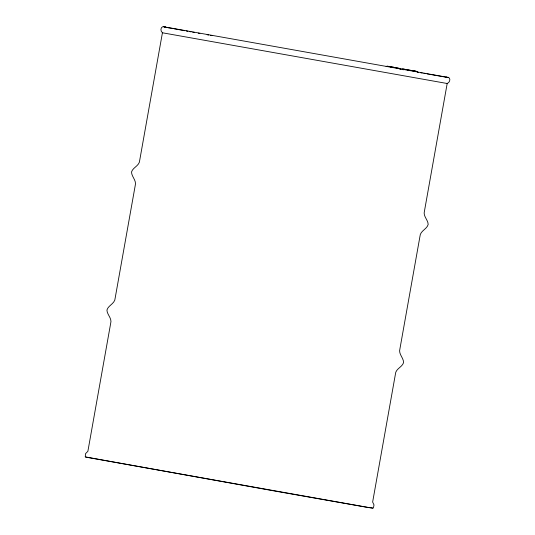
<?xml version="1.0" encoding="UTF-8"?>
<svg xmlns="http://www.w3.org/2000/svg" width="535" height="535" viewBox="0 0 535 535"><rect width="100%" height="100%" fill="white"/><g stroke="black" fill="none" stroke-linecap="round" stroke-linejoin="round"><path stroke-width="0.8" d="M165.823 27.573C161.944 24.329 159.022 29.826 162.426 32.782L139.735 160.172C139.615 165.823 132.961 167.234 131.536 171.942C131.463 176.824 136.953 180.556 135.154 185.886L115.199 297.908C115.092 303.666 108.284 305.184 106.94 310.039C106.98 314.807 112.377 318.392 110.618 323.628L87.88 451.299L85.546 453.653L85.259 456.883L272.81 490.695L367.973 507.468L373.403 508.009L374.005 504.94L372.641 502.024L395.378 374.353C395.499 368.715 402.139 367.318 403.577 362.63C403.664 357.734 398.16 353.976 399.959 348.639L419.915 236.61C420.029 230.873 426.816 229.368 428.174 224.526C428.14 219.751 422.737 216.14 424.496 210.897L447.186 83.507C450.737 82.176 450.998 76.271 446.351 77.301M386.096 66.587L387.534 66.24M416.484 71.476L417.501 71.576M164.907 27.038L169.1 27.726M386.899 66.139L389.199 66.527M388.39 66.587L387.915 66.313L390.316 66.721M418.316 72.439L417.447 72.272M445.969 77.147L447.28 77.348M163.69 26.857L165.683 27.151M162.426 32.782L447.186 83.507M85.707 457.117L372.714 508.243M174.577 28.676L443.12 76.545M442.552 76.572L446.07 77.16M169 27.713L174.677 28.689M392.851 67.169L400.621 68.6M442.652 76.585L429.431 74.291M420.637 72.747L422.235 73.028M423.834 73.308L425.432 73.589M427.03 73.87L428.629 74.151M389.567 66.594L393.406 67.27M398.388 68.199L387.915 66.313M401.832 68.761L414.505 71.035M402.895 69.002L417.674 71.616M399.759 69.102L401.023 69.323M402.287 69.55L403.557 69.777M413.789 70.901L415.842 71.275M192.647 32.14L194.252 32.428M198.271 33.157L199.876 33.444M207.119 34.748L208.73 35.036M210.342 35.33L211.947 35.618M415.053 71.128L416.852 71.456L416.003 71.302M184.749 30.709L174.223 28.803M186.32 30.997L187.899 31.284M189.47 31.565L191.042 31.853M412.251 70.627L412.866 70.74M168.732 27.793L173.454 28.656M443.02 76.525L447.186 77.334M165.496 27.185L168.826 27.807M446.257 77.134L448.216 77.548M164.472 26.971L165.596 27.205"/></g></svg>
